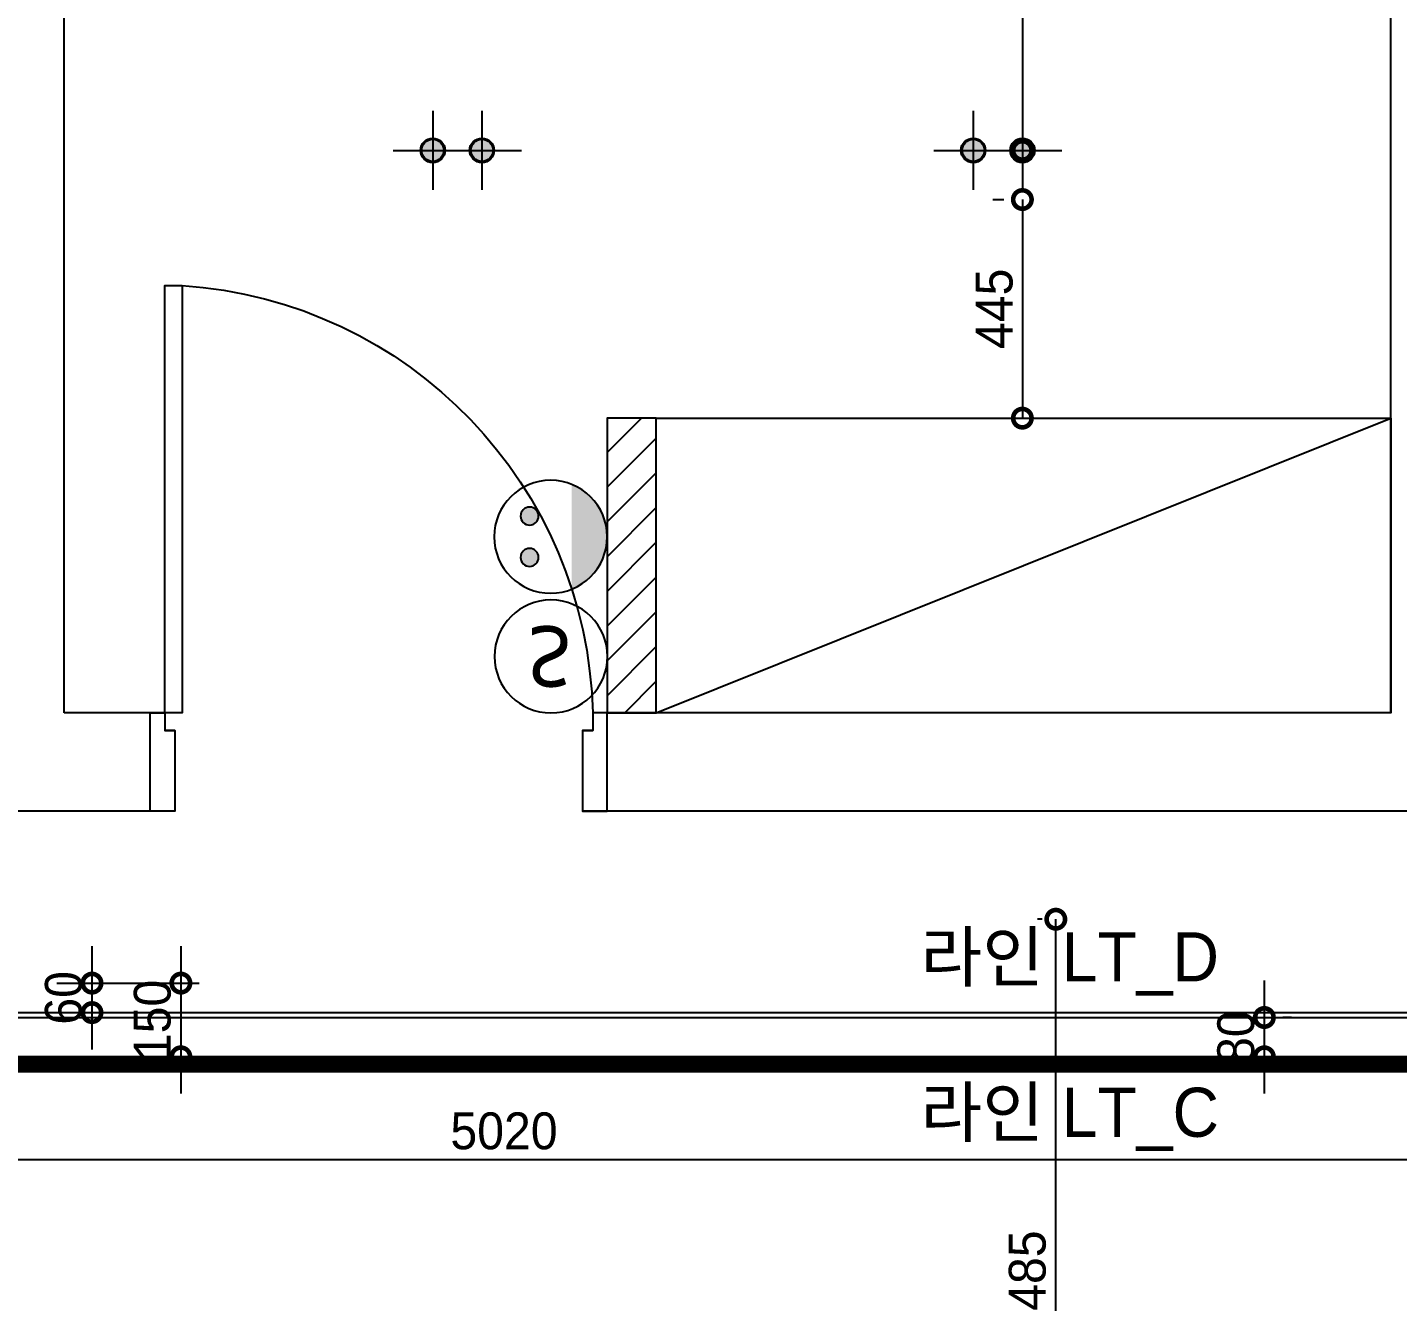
# Model space of a CAD drawing. Header units: millimetres. Extents: x 144680 to 246943, y -177515 to -149396.
# Drawn here: x 221132 to 223921, y -170068 to -167475 of the extents above; entities that cross this region are included whole.
import ezdxf

# ---------------------------------------------------------------- set-up
doc = ezdxf.new("R2010")
doc.units = ezdxf.units.MM
doc.header["$LTSCALE"] = 50
for name, color, linetype in [('03-WAL NEW', 3, 'Continuous'), ('06-FUR', 6, 'Continuous'), ('07-DIM WAL', 5, 'Continuous'), ('3.기호.계단선', 30, 'Continuous'), ('_LIBR', 4, 'Continuous'), ('CEIL-LIGHT', 7, 'Continuous'), ('RC-LIGHT', 7, 'Continuous'), ('WALL', 2, 'Continuous'), ('win', 4, 'Continuous'), ('설비', 140, 'Continuous')]:
    doc.layers.add(name, color=color, linetype=linetype)
doc.styles.add('스타일1', font='')
doc.styles.add('코레일둥고', font='')
doc.styles.get('스타일1').set_extended_font_data('HYwulM')
doc.styles.get('코레일둥고').set_extended_font_data('Korail Round Gothic Medium')
doc.dimstyles.new('30', dxfattribs={"dimscale": 30, "dimtxt": 2.5, "dimasz": 2.5, "dimexe": 1.25, "dimexo": 2, "dimtad": 1, "dimdec": 0, "dimtxsty": '스타일1', "dimblk": 'DOTSMALL', "dimcen": 2.5, "dimclrd": 1, "dimclre": 1, "dimclrt": 2, "dimadec": 0, "dimazin": 0, "dimtfac": 1, "dimtix": 1, "dimtmove": 0, "dimatfit": 3, "dimldrblk": 'DOTSMALL', "dimfxl": 1.25, "dimarcsym": 0})

# ---------------------------------------------------------------- blocks, each defined once
blk = doc.blocks.new('sdfsdf')
at = {"layer": '_LIBR', "linetype": 'Continuous'}
for points in [[(-43351.7, -83617.5), (-43351.7, -83597), (-43351.7, -83617.5), (-43187.6, -83617.5), (-43187.6, -83567.5), (-43387.6, -83567.5), (-43387.6, -83597), (-43351.7, -83597)], [(-43351.7, -84447.5), (-43351.7, -84468), (-43351.7, -84447.5), (-43187.6, -84447.5), (-43187.6, -84497.5), (-43387.6, -84497.5), (-43387.6, -84468), (-43351.7, -84468)]]:
    blk.add_lwpolyline(points, dxfattribs=at)
blk.add_lwpolyline([(-44257.6, -83632.3), (-43387.6, -83632.3), (-43387.6, -83597), (-44257.6, -83597)], close=True, dxfattribs=at)
blk.add_arc((-43365.5, -83574.4), 893.9, 183.7115, 268.5892, dxfattribs=at)
blk = doc.blocks.new('vudauseeh')
at = {"layer": 'WALL', "color": 2}
for p, q in [((137935, -168870), (137935, -166180)), ((140635, -168870), (140635, -166180)), ((138174.7, -168870), (137935, -168870)), ((140635, -168870), (139010.5, -168870)), ((138160, -169070), (137760, -169070)), ((140810, -169070), (138990, -169070))]:
    blk.add_line(p, q, dxfattribs=at)
at = {"layer": 'win', "xscale": -1, "rotation": 90}
blk.add_blockref('sdfsdf', (54542.5, -212257.6), dxfattribs=at)
blk = doc.blocks.new('cjswjdeh2')
at = {"layer": '03-WAL NEW', "transparency": 33554687}
h = blk.add_hatch(dxfattribs=at)
h.set_pattern_fill('_USER', color=256, scale=50, angle=45, pattern_type=0)
h.set_pattern_definition([(45, (12241.99, -260818.273), (-35.355339, 35.355339), [])])
h.paths.add_polyline_path([(224592.9, -166553.5), (224692.9, -166553.5), (224692.9, -165953.5), (224592.9, -165953.5)])
at = {"layer": '03-WAL NEW', "ltscale": 10}
blk.add_lwpolyline([(224592.9, -166553.5), (224692.9, -166553.5), (224692.9, -165953.5), (224592.9, -165953.5)], close=True, dxfattribs=at)
at = {"layer": '06-FUR', "color": 8}
blk.add_lwpolyline([(224692.9, -166553.5), (224692.9, -165953.5), (226187.9, -165953.5), (226187.9, -166553.5), (224692.9, -166553.5), (226187.9, -165953.5)], dxfattribs=at)
blk.add_blockref('vudauseeh', (85552.9, 2316.5))
blk = doc.blocks.new('_DOTSMALL')
at = {"color": 0, "linetype": 'ByBlock', "const_width": 0.5}
blk.add_lwpolyline([(-0.0625, 0, 1), (0.0625, 0, 1)], format="xyb", close=True, dxfattribs=at)
blk = doc.blocks.new('*D108')
at = {"layer": '07-DIM WAL', "color": 1, "lineweight": -2, "transparency": 16777216}
for p, q in [((219592.2, -169660), (219592.2, -169816.5)), ((224612.2, -169660), (224612.2, -169816.5)), ((219592.2, -169779), (224612.2, -169779))]:
    blk.add_line(p, q, dxfattribs=at)
at = {"layer": 'Defpoints', "color": 0, "transparency": 16777216}
for p in [(219592.2, -169600), (224612.2, -169600), (224612.2, -169779)]:
    blk.add_point(p, dxfattribs=at)
at = {"layer": '07-DIM WAL', "color": 1, "lineweight": -2, "transparency": 16777216, "xscale": 75, "yscale": 75, "zscale": 75, "rotation": 180}
blk.add_blockref('_DOTSMALL', (219592.2, -169779), dxfattribs=at)
at = {"layer": '07-DIM WAL', "color": 1, "lineweight": -2, "transparency": 16777216, "xscale": 75, "yscale": 75, "zscale": 75}
blk.add_blockref('_DOTSMALL', (224612.2, -169779), dxfattribs=at)
at = {"layer": '07-DIM WAL', "color": 2, "ltscale": 10, "transparency": 16777216, "insert": (222102.2, -169721.2), "char_height": 75, "attachment_point": 5, "style": '스타일1'}
blk.add_mtext('5020', dxfattribs=at)
blk = doc.blocks.new('1')
at = {"linetype": 'Continuous'}
h = blk.add_hatch(color=4, dxfattribs=at)
h.dxf.hatch_style = 1
edge = h.paths.add_edge_path()
edge.add_arc((11539653.5, -14273503.8), 37.5, 0, 360)
at = {"color": 1, "linetype": 'Continuous'}
for p, q in [((11539653.5, -14273637.1), (11539653.5, -14273370.5)), ((11539520.2, -14273503.8), (11539786.8, -14273503.8))]:
    blk.add_line(p, q, dxfattribs=at)
at = {"color": 4, "linetype": 'Continuous'}
for radius in [41.5, 37.5]:
    blk.add_circle((11539653.5, -14273503.8), radius, dxfattribs=at)
blk = doc.blocks.new('*D116')
at = {"layer": '07-DIM WAL', "color": 1, "lineweight": -2, "transparency": 16777216}
for p, q in [((223097.2, -166625), (223119.7, -166625)), ((223157.2, -166625), (223157.2, -167725)), ((223097.2, -167725), (223119.7, -167725))]:
    blk.add_line(p, q, dxfattribs=at)
at = {"layer": 'Defpoints', "color": 0, "transparency": 16777216}
for p in [(223157.2, -166625), (223157.2, -167725), (223157.2, -167725)]:
    blk.add_point(p, dxfattribs=at)
at = {"layer": '07-DIM WAL', "color": 1, "lineweight": -2, "transparency": 16777216, "xscale": 75, "yscale": 75, "zscale": 75}
for p, rotation in [((223157.2, -166625), 90), ((223157.2, -167725), 270)]:
    blk.add_blockref('_DOTSMALL', p, dxfattribs=dict(at, rotation=rotation))
at = {"layer": '07-DIM WAL', "color": 2, "ltscale": 10, "transparency": 16777216, "insert": (223099.5, -167175), "char_height": 75, "attachment_point": 5, "rotation": 90, "style": '스타일1'}
blk.add_mtext('1100', dxfattribs=at)
blk = doc.blocks.new('*D117')
at = {"layer": '07-DIM WAL', "color": 1, "lineweight": -2, "transparency": 16777216}
for p, q in [((223097.2, -167825), (223119.7, -167825)), ((223157.2, -167825), (223157.2, -168270)), ((223097.2, -168270), (223119.7, -168270))]:
    blk.add_line(p, q, dxfattribs=at)
at = {"layer": 'Defpoints', "color": 0, "transparency": 16777216}
for p in [(223157.2, -167825), (223157.2, -168270), (223157.2, -168270)]:
    blk.add_point(p, dxfattribs=at)
at = {"layer": '07-DIM WAL', "color": 1, "lineweight": -2, "transparency": 16777216, "xscale": 75, "yscale": 75, "zscale": 75}
for p, rotation in [((223157.2, -167825), 90), ((223157.2, -168270), 270)]:
    blk.add_blockref('_DOTSMALL', p, dxfattribs=dict(at, rotation=rotation))
at = {"layer": '07-DIM WAL', "color": 2, "ltscale": 10, "transparency": 16777216, "insert": (223100.2, -168047.5), "char_height": 75, "attachment_point": 5, "rotation": 90, "style": '스타일1'}
blk.add_mtext('445', dxfattribs=at)
blk = doc.blocks.new('*D131')
at = {"layer": '07-DIM WAL', "color": 1, "lineweight": -2, "transparency": 16777216}
for p, q in [((223649.7, -169645), (223649.7, -169415)), ((223704.8, -169490), (223687.2, -169490)), ((223589.7, -169570), (223612.2, -169570))]:
    blk.add_line(p, q, dxfattribs=at)
at = {"layer": 'Defpoints', "color": 0, "transparency": 16777216}
for p in [(223644.8, -169490), (223649.7, -169490), (223649.7, -169570)]:
    blk.add_point(p, dxfattribs=at)
at = {"layer": '07-DIM WAL', "color": 1, "lineweight": -2, "transparency": 16777216, "xscale": 75, "yscale": 75, "zscale": 75}
for p, rotation in [((223649.7, -169490), 270), ((223649.7, -169570), 90)]:
    blk.add_blockref('_DOTSMALL', p, dxfattribs=dict(at, rotation=rotation))
at = {"layer": '07-DIM WAL', "color": 2, "ltscale": 10, "transparency": 16777216, "insert": (223591.9, -169530), "char_height": 75, "attachment_point": 5, "rotation": 90, "style": '스타일1'}
blk.add_mtext('80', dxfattribs=at)
blk = doc.blocks.new('*D139')
at = {"layer": '07-DIM WAL', "color": 1, "lineweight": -2, "transparency": 16777216}
for p, q in [((223197.2, -169290), (223187.8, -169290)), ((223225.3, -170775), (223225.3, -169290)), ((223165.3, -170775), (223187.8, -170775))]:
    blk.add_line(p, q, dxfattribs=at)
at = {"layer": 'Defpoints', "color": 0, "transparency": 16777216}
for p in [(223225.3, -169290), (223257.2, -169290), (223225.3, -170775)]:
    blk.add_point(p, dxfattribs=at)
at = {"layer": '07-DIM WAL', "color": 1, "lineweight": -2, "transparency": 16777216, "xscale": 75, "yscale": 75, "zscale": 75}
for p, rotation in [((223225.3, -169290), 90), ((223225.3, -170775), 270)]:
    blk.add_blockref('_DOTSMALL', p, dxfattribs=dict(at, rotation=rotation))
at = {"layer": '07-DIM WAL', "color": 2, "ltscale": 10, "transparency": 16777216, "insert": (223167.6, -170032.5), "char_height": 75, "attachment_point": 5, "rotation": 90, "style": '스타일1'}
blk.add_mtext('1485', dxfattribs=at)
blk = doc.blocks.new('SW')
at = {"layer": '설비', "color": 140}
blk.add_circle((11533254.1, -14277699.4), 184, dxfattribs=at)
at = {"layer": '설비', "color": 140, "insert": (11533320, -14277600.8), "char_height": 197.143, "width": 314.327, "attachment_point": 3, "style": '코레일둥고'}
blk.add_mtext('{\\fMalgun Gothic|b0|i0|c129|p50;S}', dxfattribs=at)
blk = doc.blocks.new('egoo')
at = {"layer": '설비'}
h = blk.add_hatch(color=140, dxfattribs=at)
edge = h.paths.add_edge_path()
edge.add_arc((1015645.3, 443433.7), 22.3, 0, 360)
h = blk.add_hatch(color=140, dxfattribs=at)
edge = h.paths.add_edge_path()
edge.add_arc((1015747.7, 443433.7), 22.3, 0, 360)
h = blk.add_hatch(color=140, dxfattribs=at)
edge = h.paths.add_edge_path()
edge.add_line((1015826.3, 443329.1), (1015566.6, 443329.1))
edge.add_ellipse((1015696.5, 443381.5), major_axis=(99, 99), ratio=1, start_angle=156.9578, end_angle=293.0422)
at = {"layer": '설비', "color": 140}
for centre, radius in [((1015696.5, 443381.5), 140), ((1015645.3, 443433.7), 22.3), ((1015747.7, 443433.7), 22.3)]:
    blk.add_circle(centre, radius, dxfattribs=at)
blk = doc.blocks.new('*D204')
at = {"layer": '07-DIM WAL', "color": 1, "lineweight": -2, "ltscale": 10, "transparency": 16777216}
for p, q in [((221444.6, -169345), (221444.6, -169645)), ((221192.2, -169420), (221482.1, -169420)), ((221192.2, -169570), (221482.1, -169570))]:
    blk.add_line(p, q, dxfattribs=at)
at = {"layer": 'Defpoints', "color": 0, "transparency": 16777216}
for p in [(221132.2, -169420), (221132.2, -169570), (221444.6, -169570)]:
    blk.add_point(p, dxfattribs=at)
at = {"layer": '07-DIM WAL', "color": 1, "lineweight": -2, "transparency": 16777216, "xscale": 75, "yscale": 75, "zscale": 75}
for p, rotation in [((221444.6, -169420), 270), ((221444.6, -169570), 90)]:
    blk.add_blockref('_DOTSMALL', p, dxfattribs=dict(at, rotation=rotation))
at = {"layer": '07-DIM WAL', "color": 2, "ltscale": 10, "transparency": 16777216, "insert": (221386.8, -169495), "char_height": 75, "attachment_point": 5, "rotation": 90, "style": '스타일1'}
blk.add_mtext('150', dxfattribs=at)
blk = doc.blocks.new('*D205')
at = {"layer": '07-DIM WAL', "color": 1, "lineweight": -2, "ltscale": 10, "transparency": 16777216}
for p, q in [((221263.7, -169345), (221263.7, -169555)), ((221192.2, -169420), (221301.2, -169420)), ((221192.2, -169480), (221301.2, -169480))]:
    blk.add_line(p, q, dxfattribs=at)
at = {"layer": 'Defpoints', "color": 0, "transparency": 16777216}
for p in [(221132.2, -169420), (221132.2, -169480), (221263.7, -169480)]:
    blk.add_point(p, dxfattribs=at)
at = {"layer": '07-DIM WAL', "color": 1, "lineweight": -2, "transparency": 16777216, "xscale": 75, "yscale": 75, "zscale": 75}
for p, rotation in [((221263.7, -169420), 270), ((221263.7, -169480), 90)]:
    blk.add_blockref('_DOTSMALL', p, dxfattribs=dict(at, rotation=rotation))
at = {"layer": '07-DIM WAL', "color": 2, "ltscale": 10, "transparency": 16777216, "insert": (221205.9, -169450), "char_height": 75, "attachment_point": 5, "rotation": 90, "style": '스타일1'}
blk.add_mtext('60', dxfattribs=at)

msp = doc.modelspace()

# ---------------------------------------------------------------- hatches: boundary and pattern name
at = {"layer": 'CEIL-LIGHT'}
h = msp.add_hatch(dxfattribs=at)
h.set_pattern_fill('_USER', color=140, pattern_type=0)
h.set_pattern_definition([(0, (204872.2133, -165570), (0, 1), [])])
h.paths.add_polyline_path([(219592.2, -169570), (219592.2, -169600), (224612.2, -169600), (224612.2, -165770), (224582.2, -165770), (224582.2, -169570)])

# ---------------------------------------------------------------- linework, layer by layer
at = {"layer": 'CEIL-LIGHT', "color": 140}
msp.add_lwpolyline([(219592.2, -169570), (219592.2, -169600), (224612.2, -169600), (224612.2, -165770), (224582.2, -165770), (224582.2, -169570), (219592.2, -169570)], dxfattribs=at)
at = {"layer": 'CEIL-LIGHT'}
for points in [[(219592.2, -169480), (224492.2, -169480), (224492.2, -165770)], [(219592.2, -169490), (224502.2, -169490), (224502.2, -165770)]]:
    msp.add_lwpolyline(points, dxfattribs=at)

# ---------------------------------------------------------------- block references
msp.add_blockref('cjswjdeh2', (-2280.7, -2316.5))
at = {"layer": 'RC-LIGHT', "xscale": 0.6024096385271789, "yscale": 0.6024096385271789, "zscale": 0.6024096385271789, "rotation": 270}
for p in [(8820453.5, 6783873.5), (8820553.5, 6783873.5), (8821553.5, 6783873.5), (8821653.5, 6783873.5)]:
    msp.add_blockref('1', p, dxfattribs=at)
at = {"layer": '설비', "color": 140}
for name, p, xscale, yscale, zscale, rotation in [('egoo', (586403.4, 665810.7), -0.8214285869294655, 0.8214285869294655, 0.8214285869294655, 89.99999999999999), ('SW', (-6986086, -9092317.2), -0.625, 0.625, 0.625, 180)]:
    msp.add_blockref(name, p, dxfattribs=dict(at, xscale=xscale, yscale=yscale, zscale=zscale, rotation=rotation))

# ---------------------------------------------------------------- texts
at = {"layer": '3.기호.계단선', "style": '코레일둥고'}
for s, p in [('라인 LT_D', (222950.1, -169416.4)), ('라인 LT_C', (222950.1, -169732.9))]:
    msp.add_text(s, height=100, dxfattribs=at).set_placement(p)

# ---------------------------------------------------------------- dimensions: what is measured, and where the dimension line sits
at = {"layer": '07-DIM WAL'}
for base, p1, p2, picture, middle in [((223157.2, -167725), (223157.2, -166625), (223157.2, -167725), '*D116', (223099.5, -167175)), ((223157.2, -168270), (223157.2, -167825), (223157.2, -168270), '*D117', (223100.2, -168047.5)), ((223225.3, -169290), (223225.3, -170775), (223257.2, -169290), '*D139', (223167.6, -170032.5)), ((223649.7, -169490), (223649.7, -169570), (223644.8, -169490), '*D131', (223591.9, -169530))]:
    dim = msp.add_linear_dim(base=base, p1=p1, p2=p2, angle=90, dimstyle='30', dxfattribs=at)
    dim.commit()
    dim.dimension.update_dxf_attribs({"geometry": picture, "text_midpoint": middle})
at = {"layer": '07-DIM WAL', "ltscale": 10}
for base, p2, picture, middle in [((221444.6, -169570), (221132.2, -169570), '*D204', (221386.8, -169495)), ((221263.7, -169480), (221132.2, -169480), '*D205', (221205.9, -169450))]:
    dim = msp.add_linear_dim(base=base, p1=(221132.2, -169420), p2=p2, angle=90, dimstyle='30', dxfattribs=at)
    dim.commit()
    dim.dimension.update_dxf_attribs({"geometry": picture, "text_midpoint": middle})
at = {"layer": '07-DIM WAL'}
dim = msp.add_linear_dim(base=(224612.2, -169779), p1=(219592.2, -169600), p2=(224612.2, -169600), dimstyle='30', override={"dimtfill": 0}, dxfattribs=at)
dim.commit()
dim.dimension.update_dxf_attribs({"geometry": '*D108', "text_midpoint": (222102.2, -169721.2)})

doc.saveas('drawing.dxf')
